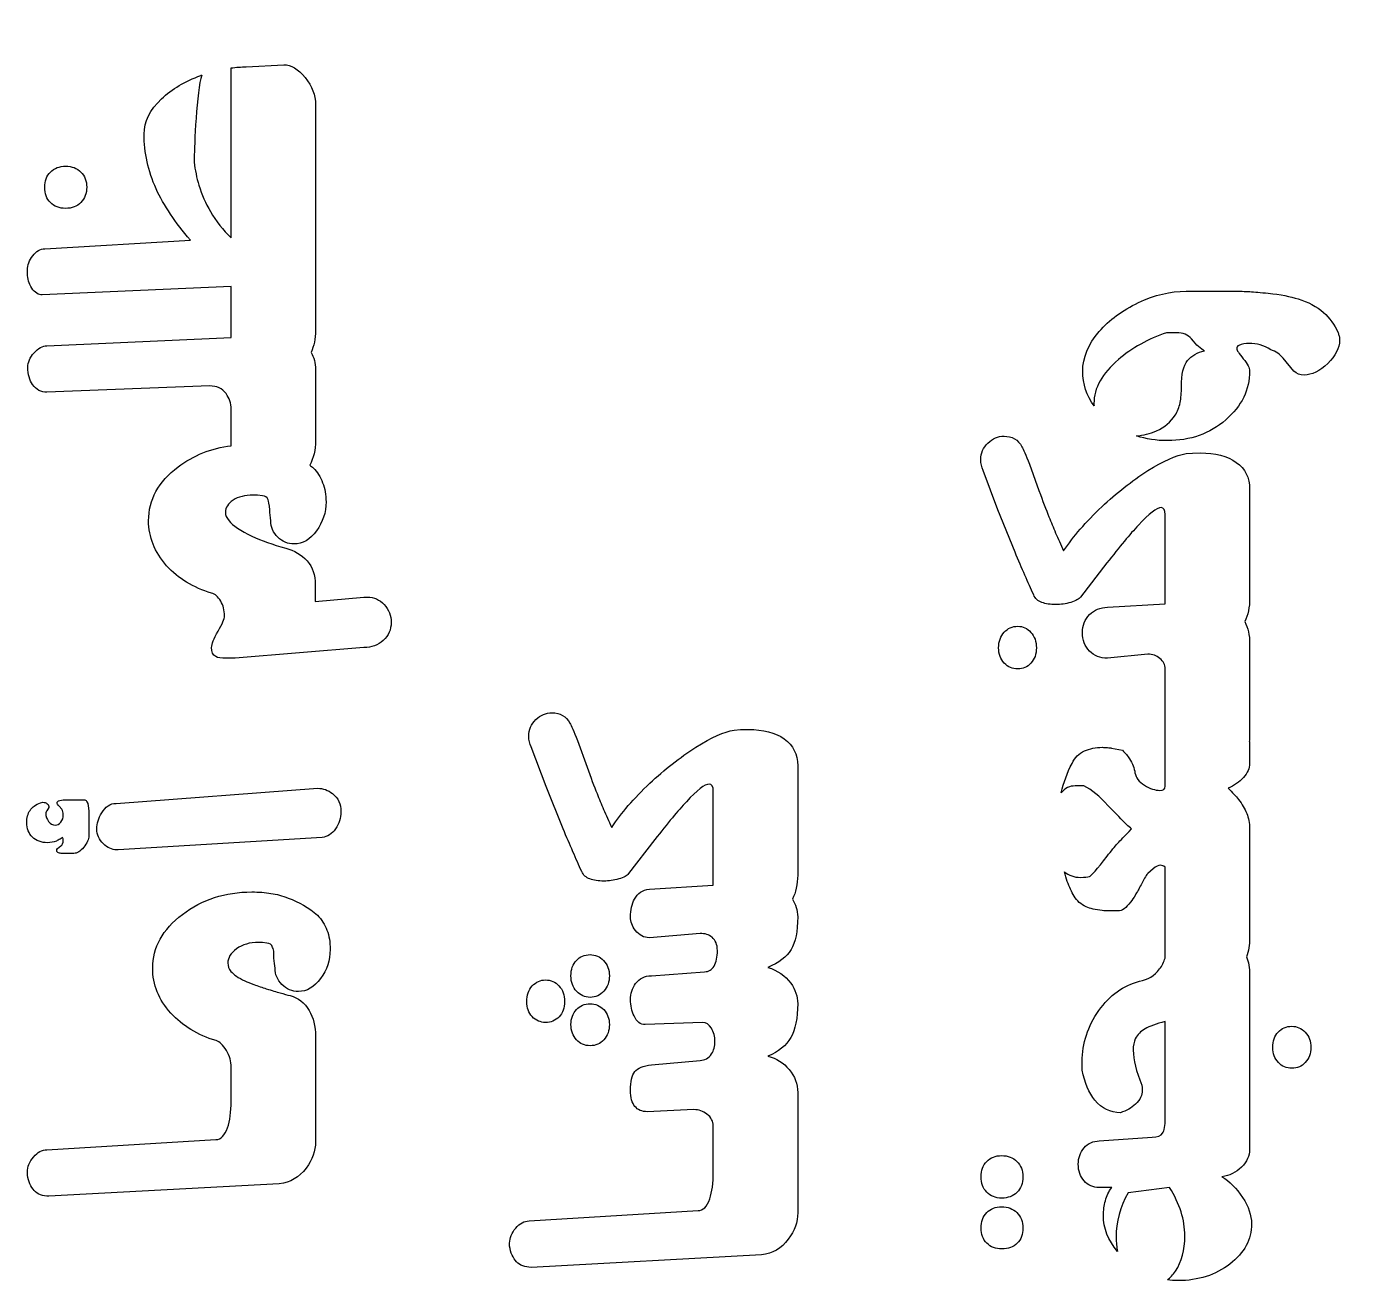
# Model space of a CAD drawing. Extents: x -11 to 3328, y 13 to 1701.
# Drawn here: x 704.6 to 832.9, y 434.2 to 555 of the extents above; entities that cross this region are included whole.
import ezdxf

# ---------------------------------------------------------------- set-up
doc = ezdxf.new("R2010")
doc.units = 0
doc.layers.add('H0107_Printing_Least_5', color=7, linetype='CONTINUOUS')

msp = doc.modelspace()

# ---------------------------------------------------------------- linework, layer by layer
at = {"layer": 'H0107_Printing_Least_5', "color": 1}
for points in [[(724.213982, 534.725587), (724.213982, 551.022586)], [(725.649982, 551.132586), (729.264982, 551.331586)], [(732.301982, 547.517586), (732.301982, 525.846587)], [(720.682982, 542.467586), (720.682982, 542.004586)], [(706.355982, 533.685587), (720.318982, 534.527587)], [(704.704982, 531.292587), (704.704982, 531.490587), (704.704982, 531.656587)], [(706.571982, 524.394587), (724.213982, 525.191587), (724.213982, 530.071587), (706.127982, 529.262587)], [(815.70698, 529.628587), (820.258979, 529.628587)], [(814.78198, 525.641587), (814.35198, 525.641587), (813.82398, 525.641587)], [(732.301982, 522.116587), (732.301982, 515.300587)], [(826.045979, 521.969587), (825.005979, 523.207587)], [(722.165982, 520.548587), (706.571982, 519.937587)], [(724.213982, 514.813587), (724.213982, 518.303587)], [(800.69598, 513.056587), (801.62098, 510.514587)], [(815.70898, 514.063587), (816.33698, 514.113587), (817.06398, 514.129587)], [(799.32598, 504.605587), (797.69098, 508.666587), (796.27098, 512.446587)], [(821.803979, 510.647587), (821.803979, 500.166587)], [(727.221982, 510.018587), (726.744982, 510.084587), (726.332982, 510.084587)], [(808.18998, 499.324588), (813.71598, 499.658588), (813.71598, 508.220587)], [(808.13298, 503.582587), (805.60498, 500.314587)], [(732.285982, 501.518587), (732.285982, 499.884588), (736.940982, 500.313587), (737.121982, 500.313587), (737.286982, 500.313587)], [(736.940982, 495.460588), (724.610982, 494.437588), (724.181982, 494.437588), (723.751982, 494.437588)], [(821.803979, 495.874588), (821.803979, 486.994588)], [(812.06198, 494.834588), (808.19198, 494.438588)], [(813.69998, 482.175588), (813.69998, 486.449588), (813.71598, 486.449588), (813.71598, 493.415588)], [(772.404981, 487.556588), (773.032981, 487.606588), (773.759981, 487.623588)], [(757.391981, 486.550588), (758.316981, 484.008588)], [(821.772979, 486.449588), (821.803979, 486.449588), (821.803979, 484.370588)], [(756.021981, 478.098588), (754.386981, 482.159588), (752.965981, 485.939588)], [(808.56698, 485.839588), (809.62298, 485.641588)], [(778.498981, 484.139588), (778.498981, 473.659588)], [(805.92298, 482.209588), (805.59298, 482.209588), (805.09898, 482.209588)], [(713.189982, 480.537588), (732.516982, 481.977588)], [(764.290981, 472.323588), (770.411981, 472.706588), (770.411981, 481.713588)], [(705.942982, 480.574588), (706.190982, 480.640588)], [(706.767982, 480.128588), (706.569982, 479.831588)], [(708.005982, 479.963588), (707.741982, 480.277588)], [(708.484982, 480.887588), (710.085982, 480.887588)], [(710.580982, 479.469588), (710.580982, 477.438588)], [(708.137982, 476.992588), (708.137982, 477.124588), (708.071982, 477.273588)], [(732.929982, 477.272588), (713.386982, 476.084588), (713.254982, 476.084588)], [(764.827981, 477.075588), (762.300981, 473.807588)], [(821.803979, 478.131588), (821.803979, 467.617588)], [(707.597982, 476.200588), (707.893982, 476.464588)], [(709.161982, 475.738588), (708.038982, 475.738588)], [(812.54498, 474.269588), (812.04898, 473.823588)], [(813.69998, 465.703588), (813.69998, 474.434588)], [(809.20998, 470.225588), (808.36098, 470.225588)], [(727.638982, 467.138588), (727.213982, 467.205588), (726.855982, 467.205588)], [(769.157981, 468.064588), (764.287981, 467.652588)], [(728.423982, 464.745588), (728.389982, 465.175588), (728.324982, 465.703588)], [(764.486981, 464.004588), (769.586981, 464.400588)], [(821.803979, 464.069588), (821.803979, 450.716589)], [(769.388981, 459.531589), (763.875981, 459.333589)], [(813.71598, 450.370589), (813.71598, 459.617589)], [(732.301982, 458.209589), (732.301982, 452.004589), (732.301982, 451.789589), (732.301982, 448.109589)], [(764.486981, 455.487589), (769.157981, 455.899589)], [(805.76098, 454.954589), (805.76098, 455.566589), (805.76098, 455.764589)], [(724.213982, 452.004589), (724.213982, 455.205589)], [(778.498981, 452.813589), (778.498981, 445.188589), (778.498981, 444.973589), (778.498981, 441.293589)], [(811.47098, 453.533589), (811.52098, 453.301589), (811.52098, 453.020589)], [(768.559981, 451.179589), (764.092981, 450.981589)], [(821.783979, 450.370589), (821.803979, 450.370589), (821.803979, 447.366589)], [(770.411981, 445.188589), (770.411981, 449.611589)], [(706.569982, 447.328589), (722.761982, 448.311589)], [(807.39898, 448.175589), (812.47598, 448.554589)], [(704.704982, 444.904589), (704.704982, 445.037589), (704.704982, 445.201589)], [(728.835982, 444.081589), (706.767982, 442.876589)], [(808.59998, 443.718589), (807.39398, 443.718589)], [(814.12898, 443.714589), (810.16198, 443.199589)], [(752.767981, 440.512589), (768.958981, 441.496589)], [(750.902981, 438.089589), (750.902981, 438.221589), (750.902981, 438.386589)], [(775.032981, 437.265589), (752.964981, 436.061589)]]:
    msp.add_lwpolyline(points, dxfattribs=at)
for points in [[(731.311982, 550.101586)], [(708.352982, 537.564587)], [(799.98698, 514.723587)], [(799.58698, 493.415588)], [(707.737982, 477.058588)], [(732.780982, 463.739588)], [(757.314981, 462.519588)], [(758.610981, 461.330588)], [(755.655981, 460.075588)], [(827.126979, 458.597589)], [(798.05298, 446.772589)], [(770.411981, 445.188589)], [(798.05298, 441.869589)]]:
    msp.add_lwpolyline(points, close=True, dxfattribs=at)
for points in [[(923.922977, 376.276591), (923.922977, 503.871587), (835.593979, 592.201585), (707.998982, 592.201585)], [(717.548982, 548.062586), (718.541982, 549.008586), (719.800982, 549.757586), (721.326982, 550.307586)], [(721.400982, 550.330586), (720.921982, 548.899586), (720.682982, 543.389586), (720.682982, 542.467586)], [(721.326982, 550.307586), (721.351982, 550.316586), (721.375982, 550.322586), (721.400982, 550.330586)], [(724.213982, 551.022586), (724.701982, 551.087586), (725.182982, 551.132586), (725.649982, 551.132586)], [(729.264982, 551.331586), (729.969982, 551.331586), (730.651982, 550.920586), (731.311982, 550.101586)], [(731.311982, 550.101586), (731.971982, 549.281586), (732.301982, 548.420586), (732.301982, 547.517586)], [(715.878982, 544.679586), (715.878982, 545.878586), (716.435982, 547.006586), (717.548982, 548.062586)], [(717.034982, 539.429587), (716.264982, 541.157586), (715.878982, 542.907586), (715.878982, 544.679586)], [(706.899982, 541.047586), (707.295982, 541.421586), (707.780982, 541.608586), (708.352982, 541.608586)], [(708.352982, 541.608586), (708.957982, 541.608586), (709.447982, 541.421586), (709.820982, 541.047586)], [(720.682982, 542.004586), (720.759982, 541.234586), (720.910982, 540.491586), (721.133982, 539.777587)], [(706.355982, 539.595587), (706.355982, 540.178586), (706.536982, 540.662586), (706.899982, 541.047586)], [(709.820982, 541.047586), (710.195982, 540.673586), (710.382982, 540.189586), (710.382982, 539.595587)], [(706.908982, 538.118587), (706.539982, 538.486587), (706.355982, 538.979587), (706.355982, 539.595587)], [(710.382982, 539.595587), (710.382982, 539.000587), (710.195982, 538.514587), (709.820982, 538.134587)], [(720.318982, 534.527587), (718.866982, 536.200587), (717.771982, 537.834587), (717.034982, 539.429587)], [(721.133982, 539.777587), (721.401982, 538.885587), (721.769982, 538.049587), (722.238982, 537.268587)], [(708.352982, 537.564587), (707.758982, 537.564587), (707.277982, 537.749587), (706.908982, 538.118587)], [(709.820982, 538.134587), (709.447982, 537.754587), (708.957982, 537.564587), (708.352982, 537.564587)], [(722.238982, 537.268587), (722.774982, 536.343587), (723.432982, 535.496587), (724.213982, 534.725587)], [(705.216982, 533.026587), (705.557982, 533.466587), (705.937982, 533.685587), (706.355982, 533.685587)], [(704.704982, 531.656587), (704.704982, 532.129587), (704.875982, 532.585587), (705.216982, 533.026587)], [(705.126982, 529.922587), (704.845982, 530.363587), (704.704982, 530.820587), (704.704982, 531.292587)], [(706.127982, 529.262587), (705.741982, 529.262587), (705.408982, 529.483587), (705.126982, 529.922587)], [(811.15398, 528.532587), (812.70498, 529.262587), (814.22198, 529.628587), (815.70698, 529.628587)], [(820.258979, 529.628587), (820.841979, 529.628587), (821.361979, 529.614587), (821.817979, 529.586587)], [(807.37798, 525.758587), (808.34398, 526.878587), (809.60398, 527.802587), (811.15398, 528.532587)], [(821.817979, 529.586587), (822.273979, 529.559587), (822.859979, 529.506587), (823.574979, 529.430587)], [(823.574979, 529.430587), (824.761979, 529.308587), (825.718979, 529.127587), (826.444979, 528.885587)], [(826.444979, 528.885587), (827.401979, 528.599587), (828.214979, 528.164587), (828.885979, 527.581587)], [(828.885979, 527.581587), (829.478979, 527.053587), (829.941979, 526.409587), (830.270979, 525.650587)], [(732.301982, 525.846587), (732.301982, 525.066587), (732.155982, 524.372587), (731.877982, 523.756587)], [(805.80998, 521.954587), (805.80998, 523.249587), (806.33298, 524.517587), (807.37798, 525.758587)], [(811.36198, 524.557587), (810.57998, 524.122587), (809.86998, 523.628587), (809.23098, 523.072587)], [(813.82398, 525.641587), (812.96498, 525.352587), (812.14398, 524.990587), (811.36198, 524.557587)], [(816.23698, 525.045587), (815.90598, 525.442587), (815.41998, 525.641587), (814.78198, 525.641587)], [(817.49098, 523.917587), (817.13898, 524.072587), (816.72098, 524.447587), (816.23698, 525.045587)], [(821.753979, 524.627587), (821.391979, 524.627587), (821.060979, 524.561587), (820.763979, 524.428587)], [(823.817979, 524.016587), (823.167979, 524.423587), (822.480979, 524.627587), (821.753979, 524.627587)], [(830.419979, 524.940587), (830.419979, 524.181587), (830.040979, 523.433587), (829.280979, 522.696587)], [(830.270979, 525.650587), (830.315979, 525.540587), (830.350979, 525.433587), (830.378979, 525.328587)], [(830.378979, 525.328587), (830.405979, 525.223587), (830.419979, 525.094587), (830.419979, 524.940587)], [(704.738982, 522.330587), (704.738982, 522.815587), (704.938982, 523.280587), (705.340982, 523.726587)], [(705.340982, 523.726587), (705.742982, 524.171587), (706.152982, 524.394587), (706.571982, 524.394587)], [(731.877982, 523.756587), (732.150982, 523.279587), (732.301982, 522.737587), (732.301982, 522.116587)], [(815.85898, 522.972587), (816.25098, 523.447587), (816.79498, 523.762587), (817.49098, 523.917587)], [(820.763979, 524.428587), (820.631979, 524.373587), (820.565979, 524.269587), (820.565979, 524.115587)], [(820.565979, 524.115587), (820.565979, 523.983587), (820.772979, 523.664587), (821.184979, 523.157587)], [(825.005979, 523.207587), (824.719979, 523.581587), (824.322979, 523.851587), (823.817979, 524.016587)], [(705.200982, 520.680587), (704.892982, 521.098587), (704.738982, 521.648587), (704.738982, 522.330587)], [(806.89798, 518.624587), (806.17898, 519.614587), (805.80998, 520.723587), (805.80998, 521.954587)], [(809.23098, 523.072587), (807.66598, 521.737587), (806.88398, 520.335587), (806.88398, 518.867587)], [(815.26998, 520.470587), (815.26998, 521.664587), (815.46798, 522.498587), (815.85898, 522.972587)], [(821.803979, 521.969587), (821.803979, 520.176587), (821.039979, 518.616587), (819.50998, 517.290587)], [(821.184979, 523.157587), (821.597979, 522.651587), (821.803979, 522.255587), (821.803979, 521.969587)], [(827.019979, 521.590587), (826.633979, 521.590587), (826.309979, 521.716587), (826.045979, 521.969587)], [(829.280979, 522.696587), (828.521979, 521.958587), (827.767979, 521.590587), (827.019979, 521.590587)], [(706.571982, 519.937587), (706.010982, 519.937587), (705.552982, 520.185587), (705.200982, 520.680587)], [(723.735982, 519.805587), (723.360982, 520.301587), (722.837982, 520.548587), (722.165982, 520.548587)], [(724.213982, 518.303587), (724.213982, 518.887587), (724.054982, 519.387587), (723.735982, 519.805587)], [(815.13898, 518.945587), (815.22698, 519.387587), (815.26998, 519.895587), (815.26998, 520.470587)], [(806.88398, 518.867587), (806.88398, 518.786587), (806.89298, 518.705587), (806.89798, 518.624587)], [(814.67398, 517.752587), (814.89598, 518.105587), (815.05098, 518.503587), (815.13898, 518.945587)], [(812.88398, 516.243587), (813.65798, 516.586587), (814.25398, 517.089587), (814.67398, 517.752587)], [(819.50998, 517.290587), (817.98098, 515.964587), (816.11998, 515.301587), (813.93098, 515.301587)], [(796.72398, 515.070587), (797.18198, 515.510587), (797.69598, 515.730587), (798.26898, 515.730587)], [(798.26898, 515.730587), (799.03898, 515.730587), (799.61198, 515.394587), (799.98698, 514.723587)], [(810.95398, 515.753587), (811.60498, 515.803587), (812.24798, 515.961587), (812.88398, 516.243587)], [(813.93098, 515.301587), (812.86598, 515.301587), (811.87498, 515.454587), (810.95398, 515.753587)], [(719.135982, 512.782587), (720.613982, 513.899587), (722.308982, 514.572587), (724.213982, 514.813587)], [(732.301982, 515.300587), (732.301982, 514.411587), (732.112982, 513.634587), (731.750982, 512.958587)], [(796.03898, 513.485587), (796.03898, 514.101587), (796.26698, 514.630587), (796.72398, 515.070587)], [(799.98698, 514.723587), (800.10698, 514.503587), (800.34398, 513.948587), (800.69598, 513.056587)], [(731.750982, 512.958587), (731.863982, 512.869587), (731.978982, 512.786587), (732.088982, 512.692587)], [(796.27098, 512.446587), (796.11598, 512.754587), (796.03898, 513.100587), (796.03898, 513.485587)], [(812.05998, 512.429587), (813.53498, 513.364587), (814.75198, 513.909587), (815.70898, 514.063587)], [(817.06398, 514.129587), (818.51798, 514.129587), (819.67098, 513.826587), (820.523979, 513.221587)], [(820.523979, 513.221587), (821.376979, 512.616587), (821.803979, 511.758587), (821.803979, 510.647587)], [(716.308982, 507.624587), (716.308982, 509.638587), (717.250982, 511.357587), (719.135982, 512.782587)], [(732.088982, 512.692587), (732.472982, 512.306587), (732.772982, 511.834587), (732.987982, 511.272587)], [(807.63298, 508.963587), (809.03098, 510.272587), (810.50698, 511.428587), (812.05998, 512.429587)], [(732.987982, 511.272587), (733.201982, 510.711587), (733.309982, 510.095587), (733.309982, 509.424587)], [(801.62098, 510.514587), (801.97298, 509.524587), (802.29298, 508.682587), (802.57898, 507.989587)], [(724.409982, 509.597587), (723.916982, 509.273587), (723.669982, 508.885587), (723.669982, 508.433587)], [(726.332982, 510.084587), (725.543982, 510.084587), (724.902982, 509.922587), (724.409982, 509.597587)], [(727.763982, 509.638587), (727.664982, 509.891587), (727.483982, 510.018587), (727.221982, 510.018587)], [(727.927982, 508.681587), (727.873982, 509.187587), (727.818982, 509.506587), (727.763982, 509.638587)], [(733.309982, 509.424587), (733.309982, 508.422587), (733.003982, 507.501587), (732.392982, 506.659587)], [(723.669982, 508.433587), (723.669982, 508.158587), (723.784982, 507.889587), (724.015982, 507.624587)], [(728.026982, 507.624587), (727.960982, 507.988587), (727.927982, 508.340587), (727.927982, 508.681587)], [(802.57898, 507.989587), (802.77698, 507.483587), (802.98998, 506.968587), (803.21498, 506.446587)], [(805.57698, 506.825587), (806.17698, 507.524587), (806.86198, 508.237587), (807.63298, 508.963587)], [(813.31998, 508.881587), (812.91198, 508.881587), (812.18498, 508.319587), (811.13898, 507.197587)], [(813.71598, 508.220587), (813.71598, 508.660587), (813.58398, 508.881587), (813.31998, 508.881587)], [(718.037982, 503.317587), (716.884982, 504.626587), (716.308982, 506.062587), (716.308982, 507.624587)], [(724.015982, 507.624587), (724.388982, 507.163587), (725.119982, 506.673587), (726.206982, 506.156587)], [(728.686982, 506.048587), (728.247982, 506.483587), (728.026982, 507.009587), (728.026982, 507.624587)], [(732.392982, 506.659587), (731.781982, 505.817587), (731.069982, 505.397587), (730.254982, 505.397587)], [(803.98298, 504.737587), (804.44598, 505.431587), (804.97698, 506.126587), (805.57698, 506.825587)], [(811.13898, 507.197587), (810.73198, 506.756587), (810.28598, 506.245587), (809.79998, 505.662587)], [(726.206982, 506.156587), (727.117982, 505.727587), (728.200982, 505.336587), (729.451982, 504.984587)], [(730.254982, 505.397587), (729.649982, 505.397587), (729.127982, 505.613587), (728.686982, 506.048587)], [(803.21498, 506.446587), (803.44098, 505.923587), (803.69698, 505.354587), (803.98298, 504.737587)], [(809.79998, 505.662587), (809.27198, 505.024587), (808.71598, 504.330587), (808.13298, 503.582587)], [(729.451982, 504.984587), (730.286982, 504.786587), (730.967982, 504.381587), (731.494982, 503.770587)], [(800.26798, 502.410587), (799.97098, 503.092587), (799.65698, 503.824587), (799.32598, 504.605587)], [(722.351982, 500.693587), (720.595982, 501.198587), (719.157982, 502.073587), (718.037982, 503.317587)], [(731.494982, 503.770587), (732.021982, 503.160587), (732.285982, 502.409587), (732.285982, 501.518587)], [(801.11098, 500.512587), (800.84698, 501.095587), (800.56598, 501.728587), (800.26798, 502.410587)], [(723.216982, 499.924588), (722.969982, 500.326587), (722.681982, 500.582587), (722.351982, 500.693587)], [(737.286982, 500.313587), (737.913982, 500.313587), (738.447982, 500.069587), (738.887982, 499.580588)], [(801.89498, 499.794588), (801.52598, 499.931588), (801.26498, 500.171587), (801.11098, 500.512587)], [(805.60498, 500.314587), (805.46098, 500.105587), (805.14798, 499.931588), (804.66298, 499.794588)], [(821.803979, 500.166587), (821.803979, 499.323588), (821.645979, 498.590588), (821.348979, 497.953588)], [(723.586982, 498.497588), (723.586982, 499.048588), (723.463982, 499.523588), (723.216982, 499.924588)], [(738.887982, 499.580588), (739.327982, 499.093588), (739.547982, 498.525588), (739.547982, 497.878588)], [(803.24198, 499.588588), (802.71298, 499.588588), (802.26398, 499.657588), (801.89498, 499.794588)], [(804.66298, 499.794588), (804.17798, 499.657588), (803.70398, 499.588588), (803.24198, 499.588588)], [(806.47098, 498.631588), (806.92298, 499.093588), (807.49598, 499.324588), (808.18998, 499.324588)], [(722.968982, 497.036588), (723.380982, 497.746588), (723.586982, 498.233588), (723.586982, 498.497588)], [(739.547982, 497.878588), (739.547982, 497.187588), (739.294982, 496.612588), (738.788982, 496.151588)], [(805.79398, 496.898588), (805.79398, 497.591588), (806.01998, 498.168588), (806.47098, 498.631588)], [(821.348979, 497.953588), (821.644979, 497.337588), (821.803979, 496.649588), (821.803979, 495.874588)], [(722.349982, 495.460588), (722.349982, 495.801588), (722.555982, 496.327588), (722.968982, 497.036588)], [(797.75498, 495.445588), (797.75498, 496.050588), (797.93198, 496.545588), (798.28398, 496.930588)], [(798.28398, 496.930588), (798.63598, 497.315588), (799.07098, 497.508588), (799.58698, 497.508588)], [(799.58698, 497.508588), (800.08198, 497.508588), (800.50298, 497.313588), (800.85098, 496.922588)], [(800.85098, 496.922588), (801.19698, 496.532588), (801.37098, 496.039588), (801.37098, 495.445588)], [(806.46398, 495.131588), (806.01698, 495.594588), (805.79398, 496.182588), (805.79398, 496.898588)], [(722.744982, 494.601588), (722.481982, 494.755588), (722.349982, 495.042588), (722.349982, 495.460588)], [(738.788982, 496.151588), (738.282982, 495.690588), (737.666982, 495.460588), (736.940982, 495.460588)], [(798.29198, 493.976588), (797.93398, 494.350588), (797.75498, 494.840588), (797.75498, 495.445588)], [(801.37098, 495.445588), (801.37098, 494.840588), (801.19698, 494.350588), (800.85098, 493.976588)], [(808.19198, 494.438588), (807.48598, 494.438588), (806.90998, 494.669588), (806.46398, 495.131588)], [(723.751982, 494.437588), (723.268982, 494.437588), (722.932982, 494.492588), (722.744982, 494.601588)], [(799.58698, 493.415588), (799.08098, 493.415588), (798.64998, 493.602588), (798.29198, 493.976588)], [(800.85098, 493.976588), (800.50298, 493.602588), (800.08198, 493.415588), (799.58698, 493.415588)], [(813.21098, 494.422588), (812.87598, 494.697588), (812.49298, 494.834588), (812.06198, 494.834588)], [(813.71598, 493.415588), (813.71598, 493.811588), (813.54798, 494.147588), (813.21098, 494.422588)], [(753.419981, 488.564588), (753.876981, 489.003588), (754.390981, 489.223588), (754.963981, 489.223588)], [(754.963981, 489.223588), (755.734981, 489.223588), (756.307981, 488.887588), (756.681981, 488.217588)], [(752.733981, 486.979588), (752.733981, 487.595588), (752.962981, 488.123588), (753.419981, 488.564588)], [(756.681981, 488.217588), (756.802981, 487.997588), (757.039981, 487.441588), (757.391981, 486.550588)], [(768.754981, 485.922588), (770.230981, 486.858588), (771.447981, 487.402588), (772.404981, 487.556588)], [(773.759981, 487.623588), (775.212981, 487.623588), (776.366981, 487.320588), (777.218981, 486.715588)], [(752.965981, 485.939588), (752.810981, 486.247588), (752.733981, 486.593588), (752.733981, 486.979588)], [(777.218981, 486.715588), (778.072981, 486.109588), (778.498981, 485.251588), (778.498981, 484.139588)], [(821.803979, 486.994588), (821.803979, 486.806588), (821.788979, 486.628588), (821.772979, 486.449588)], [(764.328981, 482.456588), (765.726981, 483.765588), (767.202981, 484.921588), (768.754981, 485.922588)], [(804.78598, 484.370588), (805.06198, 484.931588), (805.45798, 485.327588), (805.97498, 485.558588)], [(805.97498, 485.558588), (806.49298, 485.790588), (807.06398, 485.905588), (807.69098, 485.905588)], [(807.69098, 485.905588), (807.84598, 485.905588), (808.00898, 485.897588), (808.17898, 485.880588)], [(808.17898, 485.880588), (808.34898, 485.864588), (808.47798, 485.850588), (808.56698, 485.839588)], [(809.62298, 485.641588), (809.76598, 485.476588), (809.88998, 485.330588), (809.99398, 485.203588)], [(809.99398, 485.203588), (810.09898, 485.077588), (810.19998, 484.942588), (810.29898, 484.799588)], [(810.29898, 484.799588), (810.57498, 484.359588), (810.74798, 483.910588), (810.81898, 483.454588)], [(758.316981, 484.008588), (758.668981, 483.017588), (758.988981, 482.176588), (759.274981, 481.483588)], [(803.75998, 481.551588), (803.98198, 482.536588), (804.31998, 483.477588), (804.78598, 484.370588)], [(821.803979, 484.370588), (821.803979, 483.897588), (821.606979, 483.446588), (821.212979, 483.016588)], [(762.272981, 480.319588), (762.872981, 481.017588), (763.557981, 481.730588), (764.328981, 482.456588)], [(770.015981, 482.373588), (769.607981, 482.373588), (768.880981, 481.813588), (767.834981, 480.690588)], [(770.411981, 481.713588), (770.411981, 482.154588), (770.279981, 482.373588), (770.015981, 482.373588)], [(805.09898, 482.209588), (804.55798, 482.209588), (804.11398, 481.984588), (803.75998, 481.551588)], [(808.22698, 480.319588), (807.43198, 481.215588), (806.66298, 481.845588), (805.92298, 482.209588)], [(810.81898, 483.454588), (810.89198, 482.997588), (811.19398, 482.604588), (811.72698, 482.274588)], [(811.72698, 482.274588), (812.26098, 481.944588), (812.75298, 481.779588), (813.20398, 481.779588)], [(821.212979, 483.016588), (820.819979, 482.587588), (820.333979, 482.240588), (819.75698, 481.977588)], [(732.516982, 481.977588), (733.022982, 481.977588), (733.495982, 481.805588), (733.936982, 481.465588)], [(733.936982, 481.465588), (734.474982, 481.046588), (734.744982, 480.469588), (734.744982, 479.731588)], [(759.274981, 481.483588), (759.472981, 480.977588), (759.684981, 480.461588), (759.910981, 479.939588)], [(813.20398, 481.779588), (813.53398, 481.779588), (813.69998, 481.910588), (813.69998, 482.175588)], [(819.75698, 481.977588), (820.145979, 481.591588), (820.472979, 481.234588), (820.738979, 480.904588)], [(820.738979, 480.904588), (821.071979, 480.464588), (821.331979, 480.021588), (821.520979, 479.575588)], [(704.638982, 478.692588), (704.638982, 479.155588), (704.743982, 479.545588), (704.952982, 479.865588)], [(704.952982, 479.865588), (705.161982, 480.183588), (705.491982, 480.420588), (705.942982, 480.574588)], [(706.190982, 480.640588), (706.355982, 480.640588), (706.492982, 480.593588), (706.602982, 480.500588)], [(706.569982, 479.831588), (706.514982, 479.754588), (706.476982, 479.667588), (706.454982, 479.567588)], [(706.602982, 480.500588), (706.713982, 480.406588), (706.767982, 480.282588), (706.767982, 480.128588)], [(707.544982, 480.574588), (707.544982, 480.695588), (707.631982, 480.772588), (707.807982, 480.805588)], [(707.741982, 480.277588), (707.609982, 480.409588), (707.544982, 480.508588), (707.544982, 480.574588)], [(707.807982, 480.805588), (708.005982, 480.860588), (708.231982, 480.887588), (708.484982, 480.887588)], [(708.137982, 479.469588), (708.137982, 479.655588), (708.093982, 479.820588), (708.005982, 479.963588)], [(710.085982, 480.887588), (710.272982, 480.887588), (710.401982, 480.764588), (710.473982, 480.517588)], [(710.473982, 480.517588), (710.545982, 480.268588), (710.580982, 479.920588), (710.580982, 479.469588)], [(711.356982, 478.080588), (711.356982, 478.596588), (711.510982, 479.108588), (711.818982, 479.614588)], [(711.818982, 479.614588), (712.170982, 480.230588), (712.627982, 480.537588), (713.189982, 480.537588)], [(734.744982, 479.731588), (734.744982, 479.126588), (734.571982, 478.579588), (734.224982, 478.090588)], [(759.910981, 479.939588), (760.135981, 479.417588), (760.392981, 478.847588), (760.678981, 478.231588)], [(760.678981, 478.231588), (761.140981, 478.924588), (761.672981, 479.620588), (762.272981, 480.319588)], [(767.834981, 480.690588), (767.426981, 480.250588), (766.980981, 479.738588), (766.495981, 479.156588)], [(809.25698, 479.269588), (808.92698, 479.605588), (808.58498, 479.955588), (808.22698, 480.319588)], [(705.188982, 477.298588), (704.821982, 477.655588), (704.638982, 478.120588), (704.638982, 478.692588)], [(706.454982, 479.567588), (706.454982, 479.281588), (706.547982, 479.028588), (706.735982, 478.808588)], [(706.735982, 478.808588), (706.899982, 478.566588), (707.114982, 478.445588), (707.378982, 478.445588)], [(707.378982, 478.445588), (707.576982, 478.445588), (707.752982, 478.544588), (707.906982, 478.742588)], [(707.906982, 478.742588), (708.060982, 478.907588), (708.137982, 479.149588), (708.137982, 479.469588)], [(766.495981, 479.156588), (765.967981, 478.517588), (765.411981, 477.824588), (764.827981, 477.075588)], [(810.48998, 478.093588), (810.21798, 478.288588), (809.80698, 478.680588), (809.25698, 479.269588)], [(821.520979, 479.575588), (821.709979, 479.129588), (821.803979, 478.648588), (821.803979, 478.131588)], [(706.621982, 476.761588), (706.032982, 476.761588), (705.554982, 476.940588), (705.188982, 477.298588)], [(707.737982, 477.058588), (707.593982, 476.981588), (707.504982, 476.937588), (707.471982, 476.926588)], [(708.071982, 477.273588), (707.993982, 477.207588), (707.882982, 477.136588), (707.737982, 477.058588)], [(710.580982, 477.438588), (710.580982, 477.086588), (710.418982, 476.715588), (710.093982, 476.324588)], [(711.975982, 476.670588), (711.562982, 477.060588), (711.356982, 477.530588), (711.356982, 478.080588)], [(734.224982, 478.090588), (733.878982, 477.599588), (733.446982, 477.327588), (732.929982, 477.272588)], [(756.963981, 475.903588), (756.666981, 476.585588), (756.352981, 477.317588), (756.021981, 478.098588)], [(809.17398, 476.719588), (809.39398, 476.960588), (809.83298, 477.419588), (810.48998, 478.093588)], [(707.471982, 476.926588), (707.204982, 476.816588), (706.921982, 476.761588), (706.621982, 476.761588)], [(707.510982, 475.985588), (707.510982, 476.062588), (707.539982, 476.134588), (707.597982, 476.200588)], [(707.683982, 475.795588), (707.590982, 475.834588), (707.532982, 475.898588), (707.510982, 475.985588)], [(708.038982, 475.738588), (707.896982, 475.738588), (707.777982, 475.757588), (707.683982, 475.795588)], [(707.893982, 476.464588), (708.056982, 476.541588), (708.137982, 476.717588), (708.137982, 476.992588)], [(710.093982, 476.324588), (709.769982, 475.933588), (709.458982, 475.738588), (709.161982, 475.738588)], [(713.254982, 476.084588), (712.814982, 476.084588), (712.387982, 476.280588), (711.975982, 476.670588)], [(757.806981, 474.005588), (757.541981, 474.588588), (757.261981, 475.221588), (756.963981, 475.903588)], [(808.14598, 475.464588), (808.53098, 475.976588), (808.87198, 476.393588), (809.17398, 476.719588)], [(806.45698, 473.523588), (806.62298, 473.577588), (807.18498, 474.224588), (808.14598, 475.464588)], [(813.23698, 474.615588), (813.06098, 474.615588), (812.82998, 474.500588), (812.54498, 474.269588)], [(813.47698, 474.557588), (813.40498, 474.584588), (813.32598, 474.604588), (813.23698, 474.615588)], [(813.69998, 474.434588), (813.62298, 474.489588), (813.54898, 474.530588), (813.47698, 474.557588)], [(758.590981, 473.287588), (758.221981, 473.425588), (757.960981, 473.664588), (757.806981, 474.005588)], [(759.937981, 473.081588), (759.408981, 473.081588), (758.959981, 473.149588), (758.590981, 473.287588)], [(761.358981, 473.287588), (760.873981, 473.149588), (760.399981, 473.081588), (759.937981, 473.081588)], [(762.300981, 473.807588), (762.156981, 473.598588), (761.842981, 473.425588), (761.358981, 473.287588)], [(778.498981, 473.659588), (778.498981, 472.770588), (778.323981, 472.003588), (777.993981, 471.344588)], [(804.33298, 473.047588), (804.21898, 473.336588), (804.14298, 473.661588), (804.05098, 473.970588)], [(804.05098, 473.970588), (804.47798, 473.621588), (804.98998, 473.442588), (805.59298, 473.442588)], [(805.59298, 473.442588), (806.00598, 473.442588), (806.29298, 473.469588), (806.45698, 473.523588)], [(812.04898, 473.823588), (811.96098, 473.757588), (811.74698, 473.394588), (811.40598, 472.733588)], [(719.543982, 469.887588), (721.435982, 471.323588), (723.652982, 472.041588), (726.194982, 472.041588)], [(726.194982, 472.041588), (726.865982, 472.041588), (727.476982, 471.997588), (728.026982, 471.909588)], [(762.868981, 471.365588), (763.166981, 471.904588), (763.640981, 472.224588), (764.290981, 472.323588)], [(804.98498, 471.628588), (804.75398, 472.057588), (804.53698, 472.530588), (804.33298, 473.047588)], [(811.40598, 472.733588), (811.19698, 472.348588), (811.01198, 472.021588), (810.85298, 471.751588)], [(728.026982, 471.909588), (728.577982, 471.821588), (729.127982, 471.672588), (729.677982, 471.463588)], [(729.677982, 471.463588), (730.722982, 471.077588), (731.658982, 470.528588), (732.483982, 469.813588)], [(762.489981, 469.649588), (762.489981, 470.320588), (762.615981, 470.892588), (762.868981, 471.365588)], [(777.993981, 471.344588), (778.318981, 470.869588), (778.498981, 470.311588), (778.498981, 469.649588)], [(806.13998, 470.621588), (805.63398, 470.852588), (805.24898, 471.187588), (804.98498, 471.628588)], [(810.39798, 471.066588), (809.96898, 470.505588), (809.57298, 470.225588), (809.20998, 470.225588)], [(810.85298, 471.751588), (810.69398, 471.482588), (810.54198, 471.253588), (810.39798, 471.066588)], [(716.703982, 464.745588), (716.703982, 466.737588), (717.650982, 468.451588), (719.543982, 469.887588)], [(732.483982, 469.813588), (732.890982, 469.394588), (733.195982, 468.918588), (733.399982, 468.385588)], [(762.950981, 468.362588), (762.643981, 468.768588), (762.489981, 469.197588), (762.489981, 469.649588)], [(778.498981, 469.649588), (778.498981, 468.262588), (778.288981, 467.217588), (777.868981, 466.513588)], [(807.67498, 470.258588), (807.04798, 470.324588), (806.53598, 470.445588), (806.13998, 470.621588)], [(808.36098, 470.225588), (808.08998, 470.225588), (807.86298, 470.236588), (807.67498, 470.258588)], [(733.399982, 468.385588), (733.602982, 467.851588), (733.704982, 467.232588), (733.704982, 466.528588)], [(764.287981, 467.652588), (763.759981, 467.652588), (763.314981, 467.888588), (762.950981, 468.362588)], [(726.855982, 467.205588), (726.002982, 467.205588), (725.297982, 467.001588), (724.738982, 466.594588)], [(728.193982, 466.726588), (728.095982, 467.001588), (727.910982, 467.138588), (727.638982, 467.138588)], [(770.296981, 467.701588), (769.999981, 467.943588), (769.619981, 468.064588), (769.157981, 468.064588)], [(770.807981, 466.430588), (770.807981, 467.002588), (770.636981, 467.426588), (770.296981, 467.701588)], [(821.803979, 467.617588), (821.803979, 466.959588), (821.695979, 466.365588), (821.496979, 465.824588)], [(724.738982, 466.594588), (724.179982, 466.187588), (723.900982, 465.724588), (723.900982, 465.208588)], [(728.316982, 466.214588), (728.310982, 466.401588), (728.269982, 466.572588), (728.193982, 466.726588)], [(728.324982, 465.703588), (728.324982, 465.857588), (728.321982, 466.027588), (728.316982, 466.214588)], [(733.704982, 466.528588), (733.704982, 465.493588), (733.396982, 464.564588), (732.780982, 463.739588)], [(757.297981, 465.481588), (757.644981, 465.849588), (758.081981, 466.034588), (758.610981, 466.034588)], [(758.610981, 466.034588), (759.104981, 466.034588), (759.537981, 465.845588), (759.905981, 465.465588)], [(770.493981, 464.945588), (770.703981, 465.329588), (770.807981, 465.825588), (770.807981, 466.430588)], [(777.868981, 466.513588), (777.447981, 465.808588), (776.706981, 465.242588), (775.643981, 464.813588)], [(813.17198, 464.659588), (813.42698, 464.987588), (813.59698, 465.336588), (813.69998, 465.703588)], [(821.496979, 465.824588), (821.698979, 465.355588), (821.803979, 464.773588), (821.803979, 464.069588)], [(718.440982, 460.437588), (717.283982, 461.714588), (716.703982, 463.150588), (716.703982, 464.745588)], [(723.900982, 465.208588), (723.900982, 464.943588), (723.999982, 464.685588), (724.198982, 464.431588)], [(724.198982, 464.431588), (724.462982, 464.113588), (724.909982, 463.810588), (725.537982, 463.524588)], [(729.091982, 463.169588), (728.645982, 463.615588), (728.423982, 464.140588), (728.423982, 464.745588)], [(756.777981, 464.004588), (756.777981, 464.620588), (756.951981, 465.112588), (757.297981, 465.481588)], [(759.905981, 465.465588), (760.274981, 465.085588), (760.458981, 464.598588), (760.458981, 464.004588)], [(769.586981, 464.400588), (769.971981, 464.400588), (770.274981, 464.582588), (770.493981, 464.945588)], [(775.643981, 464.813588), (776.584981, 464.526588), (777.315981, 464.020588), (777.835981, 463.294588)], [(811.23998, 463.485588), (812.04298, 463.629588), (812.68798, 464.020588), (813.17198, 464.659588)], [(725.537982, 463.524588), (725.769982, 463.414588), (726.050982, 463.298588), (726.381982, 463.177588)], [(726.381982, 463.177588), (726.800982, 463.023588), (727.202982, 462.886588), (727.588982, 462.764588)], [(730.667982, 462.501588), (730.062982, 462.501588), (729.537982, 462.724588), (729.091982, 463.169588)], [(732.780982, 463.739588), (732.164982, 462.914588), (731.460982, 462.501588), (730.667982, 462.501588)], [(752.552981, 461.528588), (752.552981, 462.144588), (752.723981, 462.644588), (753.063981, 463.030588)], [(753.063981, 463.030588), (753.427981, 463.415588), (753.850981, 463.608588), (754.335981, 463.608588)], [(754.335981, 463.608588), (754.841981, 463.608588), (755.273981, 463.421588), (755.630981, 463.047588)], [(755.630981, 463.047588), (755.988981, 462.672588), (756.167981, 462.166588), (756.167981, 461.528588)], [(757.314981, 462.519588), (756.956981, 462.903588), (756.777981, 463.399588), (756.777981, 464.004588)], [(760.458981, 464.004588), (760.458981, 463.421588), (760.282981, 462.931588), (759.930981, 462.535588)], [(762.489981, 461.726588), (762.489981, 462.309588), (762.648981, 462.821588), (762.967981, 463.261588)], [(762.967981, 463.261588), (763.330981, 463.757588), (763.836981, 464.004588), (764.486981, 464.004588)], [(777.835981, 463.294588), (778.278981, 462.689588), (778.498981, 462.034588), (778.498981, 461.330588)], [(807.35298, 460.667588), (808.41598, 462.149588), (809.71098, 463.088588), (811.23998, 463.485588)], [(727.588982, 462.764588), (728.117982, 462.600588), (728.561982, 462.468588), (728.919982, 462.368588)], [(728.919982, 462.368588), (729.278982, 462.270588), (729.595982, 462.181588), (729.870982, 462.105588)], [(729.870982, 462.105588), (730.642982, 461.906588), (731.248982, 461.433588), (731.690982, 460.685588)], [(758.610981, 461.940588), (758.103981, 461.940588), (757.672981, 462.133588), (757.314981, 462.519588)], [(759.930981, 462.535588), (759.578981, 462.139588), (759.138981, 461.940588), (758.610981, 461.940588)], [(762.819981, 460.158588), (762.598981, 460.631588), (762.489981, 461.153588), (762.489981, 461.726588)], [(722.774982, 457.797589), (721.010982, 458.325589), (719.565982, 459.205589), (718.440982, 460.437588)], [(731.690982, 460.685588), (732.097982, 459.992589), (732.301982, 459.167589), (732.301982, 458.209589)], [(753.063981, 460.092588), (752.723981, 460.466588), (752.552981, 460.945588), (752.552981, 461.528588)], [(756.167981, 461.528588), (756.167981, 460.934588), (755.996981, 460.449588), (755.655981, 460.075588)], [(756.777981, 459.333589), (756.777981, 459.927589), (756.954981, 460.406588), (757.306981, 460.769588)], [(757.306981, 460.769588), (757.635981, 461.143588), (758.071981, 461.330588), (758.610981, 461.330588)], [(758.610981, 461.330588), (759.116981, 461.330588), (759.551981, 461.140588), (759.913981, 460.761588)], [(759.913981, 460.761588), (760.277981, 460.381588), (760.458981, 459.905589), (760.458981, 459.333589)], [(778.498981, 461.330588), (778.498981, 459.943589), (778.280981, 458.863589), (777.843981, 458.086589)], [(805.76098, 455.764589), (805.76098, 457.550589), (806.29098, 459.184589), (807.35298, 460.667588)], [(754.335981, 459.531589), (753.850981, 459.531589), (753.427981, 459.718589), (753.063981, 460.092588)], [(755.655981, 460.075588), (755.292981, 459.713589), (754.852981, 459.531589), (754.335981, 459.531589)], [(757.306981, 457.872589), (756.954981, 458.252589), (756.777981, 458.739589), (756.777981, 459.333589)], [(760.458981, 459.333589), (760.458981, 458.761589), (760.282981, 458.270589), (759.930981, 457.864589)], [(763.875981, 459.333589), (763.434981, 459.333589), (763.082981, 459.608589), (762.819981, 460.158588)], [(770.238981, 458.978589), (770.013981, 459.346589), (769.729981, 459.531589), (769.388981, 459.531589)], [(813.71598, 459.617589), (812.84698, 459.397589), (812.20298, 459.168589), (811.78498, 458.930589)], [(824.535979, 458.614589), (824.881979, 458.982589), (825.318979, 459.167589), (825.846979, 459.167589)], [(825.846979, 459.167589), (826.331979, 459.167589), (826.757979, 458.977589), (827.126979, 458.597589)], [(758.610981, 457.303589), (758.093981, 457.303589), (757.658981, 457.492589), (757.306981, 457.872589)], [(759.930981, 457.864589), (759.578981, 457.489589), (759.138981, 457.303589), (758.610981, 457.303589)], [(770.576981, 457.716589), (770.576981, 458.188589), (770.463981, 458.610589), (770.238981, 458.978589)], [(777.843981, 458.086589), (777.406981, 457.311589), (776.672981, 456.714589), (775.643981, 456.296589)], [(810.84498, 457.964589), (810.71198, 457.699589), (810.64698, 457.335589), (810.64698, 456.872589)], [(811.78498, 458.930589), (811.36698, 458.694589), (811.05398, 458.371589), (810.84498, 457.964589)], [(824.015979, 457.136589), (824.015979, 457.753589), (824.188979, 458.245589), (824.535979, 458.614589)], [(827.126979, 458.597589), (827.495979, 458.218589), (827.679979, 457.731589), (827.679979, 457.136589)], [(723.767982, 456.856589), (723.447982, 457.373589), (723.117982, 457.686589), (722.774982, 457.797589)], [(724.115982, 456.055589), (724.048982, 456.314589), (723.933982, 456.581589), (723.767982, 456.856589)], [(770.246981, 456.527589), (770.466981, 456.846589), (770.576981, 457.242589), (770.576981, 457.716589)], [(810.64698, 456.872589), (810.64698, 455.969589), (810.92198, 454.855589), (811.47098, 453.533589)], [(824.551979, 455.701589), (824.193979, 456.075589), (824.015979, 456.553589), (824.015979, 457.136589)], [(827.679979, 457.136589), (827.679979, 456.564589), (827.497979, 456.086589), (827.134979, 455.701589)], [(724.213982, 455.205589), (724.213982, 455.513589), (724.181982, 455.796589), (724.115982, 456.055589)], [(762.893981, 454.819589), (763.163981, 455.165589), (763.693981, 455.388589), (764.486981, 455.487589)], [(769.157981, 455.899589), (769.597981, 455.899589), (769.960981, 456.109589), (770.246981, 456.527589)], [(775.643981, 456.296589), (776.462981, 456.098589), (777.143981, 455.674589), (777.686981, 455.025589)], [(825.846979, 455.139589), (825.340979, 455.139589), (824.909979, 455.326589), (824.551979, 455.701589)], [(827.134979, 455.701589), (826.804979, 455.326589), (826.375979, 455.139589), (825.846979, 455.139589)], [(762.489981, 453.028589), (762.489981, 453.875589), (762.623981, 454.472589), (762.893981, 454.819589)], [(777.686981, 455.025589), (778.227981, 454.375589), (778.498981, 453.638589), (778.498981, 452.813589)], [(806.97598, 452.078589), (806.39898, 452.783589), (805.99298, 453.742589), (805.76098, 454.954589)], [(762.902981, 451.485589), (762.627981, 451.820589), (762.489981, 452.334589), (762.489981, 453.028589)], [(811.52098, 453.020589), (811.52098, 452.568589), (811.30498, 452.133589), (810.87198, 451.714589)], [(723.880982, 449.449589), (724.102982, 450.097589), (724.213982, 450.949589), (724.213982, 452.004589)], [(764.092981, 450.981589), (763.575981, 450.981589), (763.177981, 451.149589), (762.902981, 451.485589)], [(809.42298, 450.887589), (808.45798, 450.887589), (807.64198, 451.284589), (806.97598, 452.078589)], [(810.87198, 451.714589), (810.48298, 451.339589), (810.00098, 451.064589), (809.42298, 450.887589)], [(769.799981, 450.750589), (769.446981, 451.036589), (769.033981, 451.179589), (768.559981, 451.179589)], [(770.411981, 449.611589), (770.411981, 450.062589), (770.207981, 450.442589), (769.799981, 450.750589)], [(813.46798, 448.909589), (813.63298, 449.146589), (813.71598, 449.633589), (813.71598, 450.370589)], [(821.803979, 450.716589), (821.803979, 450.597589), (821.789979, 450.485589), (821.783979, 450.370589)], [(722.761982, 448.311589), (723.239982, 448.311589), (723.612982, 448.690589), (723.880982, 449.449589)], [(812.47598, 448.554589), (812.97198, 448.554589), (813.30298, 448.672589), (813.46798, 448.909589)], [(732.301982, 448.109589), (732.301982, 447.217589), (732.003982, 446.375589), (731.406982, 445.583589)], [(805.94298, 447.514589), (806.31898, 447.954589), (806.80298, 448.175589), (807.39898, 448.175589)], [(704.704982, 445.201589), (704.704982, 445.696589), (704.900982, 446.174589), (705.290982, 446.636589)], [(705.290982, 446.636589), (705.681982, 447.097589), (706.108982, 447.328589), (706.569982, 447.328589)], [(796.61698, 446.211589), (796.97998, 446.584589), (797.45798, 446.772589), (798.05298, 446.772589)], [(798.05298, 446.772589), (798.63598, 446.772589), (799.11998, 446.584589), (799.50498, 446.211589)], [(805.38098, 445.946589), (805.38098, 446.551589), (805.56798, 447.074589), (805.94298, 447.514589)], [(821.803979, 447.366589), (821.803979, 446.750589), (821.540979, 446.183589), (821.014979, 445.666589)], [(731.406982, 445.583589), (730.742982, 444.680589), (729.885982, 444.180589), (728.835982, 444.081589)], [(770.077981, 442.633589), (770.300981, 443.281589), (770.411981, 444.133589), (770.411981, 445.188589)], [(796.07198, 444.741589), (796.07198, 445.346589), (796.25298, 445.836589), (796.61698, 446.211589)], [(799.50498, 446.211589), (799.88998, 445.836589), (800.08198, 445.346589), (800.08198, 444.741589)], [(805.94198, 444.353589), (805.56798, 444.777589), (805.38098, 445.308589), (805.38098, 445.946589)], [(821.014979, 445.666589), (820.489979, 445.148589), (819.86698, 444.841589), (819.14598, 444.741589)], [(705.358982, 443.412589), (705.023982, 443.770589), (704.805982, 444.267589), (704.704982, 444.904589)], [(796.61698, 443.264589), (796.25298, 443.644589), (796.07198, 444.136589), (796.07198, 444.741589)], [(800.08198, 444.741589), (800.08198, 444.114589), (799.89298, 443.616589), (799.51298, 443.248589)], [(807.39398, 443.718589), (806.80098, 443.718589), (806.31598, 443.930589), (805.94198, 444.353589)], [(807.98898, 442.447589), (808.08798, 442.909589), (808.29198, 443.333589), (808.59998, 443.718589)], [(815.59498, 439.074589), (815.59498, 440.607589), (815.10698, 442.154589), (814.12898, 443.714589)], [(819.14598, 444.741589), (819.89498, 444.301589), (820.554979, 443.644589), (821.126979, 442.769589)], [(706.767982, 442.876589), (706.164982, 442.876589), (705.694982, 443.055589), (705.358982, 443.412589)], [(768.958981, 441.496589), (769.437981, 441.496589), (769.810981, 441.875589), (770.077981, 442.633589)], [(798.05298, 442.695589), (797.45798, 442.695589), (796.97998, 442.885589), (796.61698, 443.264589)], [(799.51298, 443.248589), (799.13298, 442.879589), (798.64698, 442.695589), (798.05298, 442.695589)], [(807.79098, 441.044589), (807.79098, 441.517589), (807.85698, 441.985589), (807.98898, 442.447589)], [(810.16198, 443.199589), (809.39598, 441.876589), (809.01198, 440.448589), (809.01198, 438.915589)], [(821.126979, 442.769589), (821.699979, 441.894589), (821.984979, 441.050589), (821.984979, 440.235589)], [(778.498981, 441.293589), (778.498981, 440.401589), (778.201981, 439.559589), (777.603981, 438.767589)], [(796.07198, 439.823589), (796.07198, 440.439589), (796.25298, 440.934589), (796.61698, 441.308589)], [(796.61698, 441.308589), (796.97998, 441.682589), (797.45798, 441.869589), (798.05298, 441.869589)], [(798.05298, 441.869589), (798.63598, 441.869589), (799.11998, 441.682589), (799.50498, 441.308589)], [(799.50498, 441.308589), (799.88998, 440.934589), (800.08198, 440.439589), (800.08198, 439.823589)], [(751.487981, 439.820589), (751.878981, 440.282589), (752.305981, 440.512589), (752.767981, 440.512589)], [(809.14898, 437.578589), (808.24898, 438.650589), (807.79098, 439.804589), (807.79098, 441.044589)], [(821.984979, 440.235589), (821.984979, 438.728589), (821.294979, 437.443589), (819.91398, 436.381589)], [(750.902981, 438.386589), (750.902981, 438.880589), (751.097981, 439.358589), (751.487981, 439.820589)], [(777.603981, 438.767589), (776.939981, 437.865589), (776.083981, 437.364589), (775.032981, 437.265589)], [(796.62498, 438.379589), (796.25598, 438.747589), (796.07198, 439.229589), (796.07198, 439.823589)], [(800.08198, 439.823589), (800.08198, 439.229589), (799.89798, 438.747589), (799.52998, 438.379589)], [(809.01198, 438.915589), (809.01198, 438.437589), (809.06498, 437.997589), (809.14898, 437.578589)], [(814.70398, 435.703589), (815.29798, 436.602589), (815.59498, 437.726589), (815.59498, 439.074589)], [(751.555981, 436.596589), (751.220981, 436.954589), (751.002981, 437.451589), (750.902981, 438.089589)], [(798.05298, 437.826589), (797.46998, 437.826589), (796.99298, 438.010589), (796.62498, 438.379589)], [(799.52998, 438.379589), (799.16098, 438.010589), (798.66898, 437.826589), (798.05298, 437.826589)], [(752.964981, 436.061589), (752.361981, 436.061589), (751.891981, 436.239589), (751.555981, 436.596589)], [(819.91398, 436.381589), (818.53298, 435.320589), (816.87498, 434.789589), (814.93798, 434.789589)], [(813.92098, 434.864589), (814.20098, 435.079589), (814.46598, 435.345589), (814.70398, 435.703589)], [(814.93798, 434.789589), (814.59098, 434.789589), (814.25298, 434.819589), (813.92098, 434.864589)]]:
    msp.add_open_spline(points, degree=3, dxfattribs=at)

doc.saveas('drawing.dxf')
